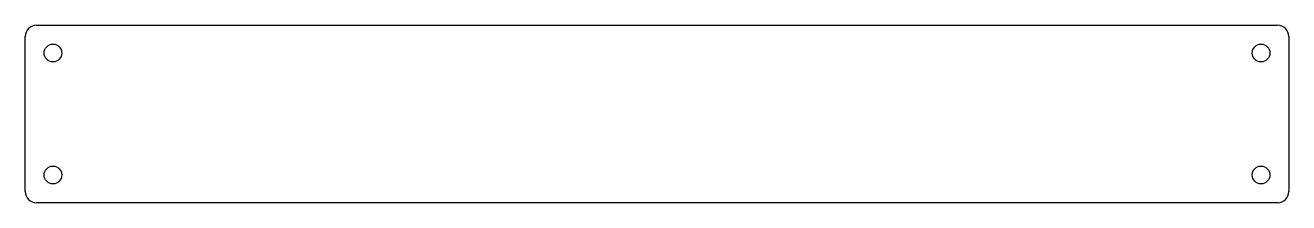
# Model space of a CAD drawing. Header units: millimetres. Extents: x -114 to 114, y 37 to 69.
import ezdxf

# ---------------------------------------------------------------- set-up
doc = ezdxf.new("R2010")
doc.units = ezdxf.units.MM
doc.layers.add('Edge.Cuts', color=254, linetype='CONTINUOUS', true_color=0xd0d2cd)

msp = doc.modelspace()

# ---------------------------------------------------------------- linework, layer by layer
at = {"layer": 'Edge.Cuts', "linetype": 'CONTINUOUS'}
for p, q in [((-112, 69), (112, 69)), ((-114, 39), (-114, 67)), ((114, 67), (114, 39)), ((112, 37), (-112, 37))]:
    msp.add_line(p, q, dxfattribs=at)
at = {"layer": 'Edge.Cuts'}
for centre in [(-109, 64), (109, 64), (-109, 42), (109, 42)]:
    msp.add_circle(centre, 1.6, dxfattribs=at)
for centre, start, end in [((-112, 67), 90, 180), ((112, 67), 0, 90), ((-112, 39), -180, -90), ((112, 39), -90, 0)]:
    msp.add_arc(centre, 2, start, end, dxfattribs=at)

doc.saveas('drawing.dxf')
